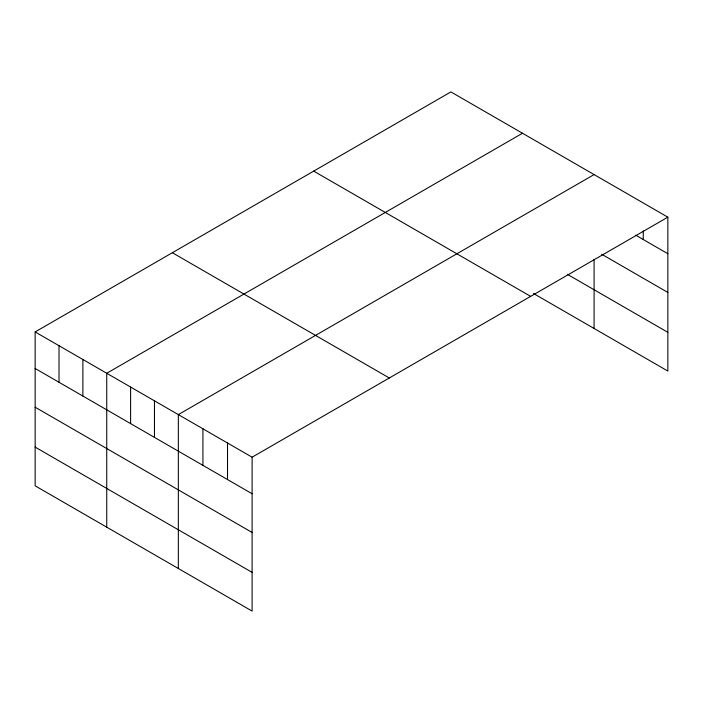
<?xml version="1.0" encoding="UTF-8"?>
<svg xmlns="http://www.w3.org/2000/svg" width="703" height="703" viewBox="0 0 703 703"><rect width="100%" height="100%" fill="white"/><g stroke="black" fill="none" stroke-linecap="round" stroke-linejoin="round"><path stroke-width="1.05" d="M35.15 331.939L252.105 457.196L252.105 611.092L35.15 485.835L35.15 331.939L450.895 91.908L667.85 217.165L667.85 371.061L533.507 293.494M522.496 133.245L106.742 373.275L106.742 527.162M594.088 174.581L178.342 414.612L178.342 568.499M252.105 457.196L667.85 217.165M635.697 235.162L667.85 253.721M601.654 254.222L667.85 292.439M567.47 274.381L667.85 332.334M313.705 171.119L530.651 296.376M172.349 252.729L389.295 377.986M35.15 368.495L252.105 493.752M35.15 407.213L252.105 532.47M35.15 447.108L252.105 572.365M643.263 230.927L643.263 239.53M594.088 259.302L594.088 328.468M227.517 443.004L227.517 479.56M202.93 428.804L202.93 465.36M154.475 400.833L154.475 437.389M130.609 387.054L130.609 423.61M82.884 359.497L82.884 396.053M59.017 345.718L59.017 382.274"/></g></svg>
